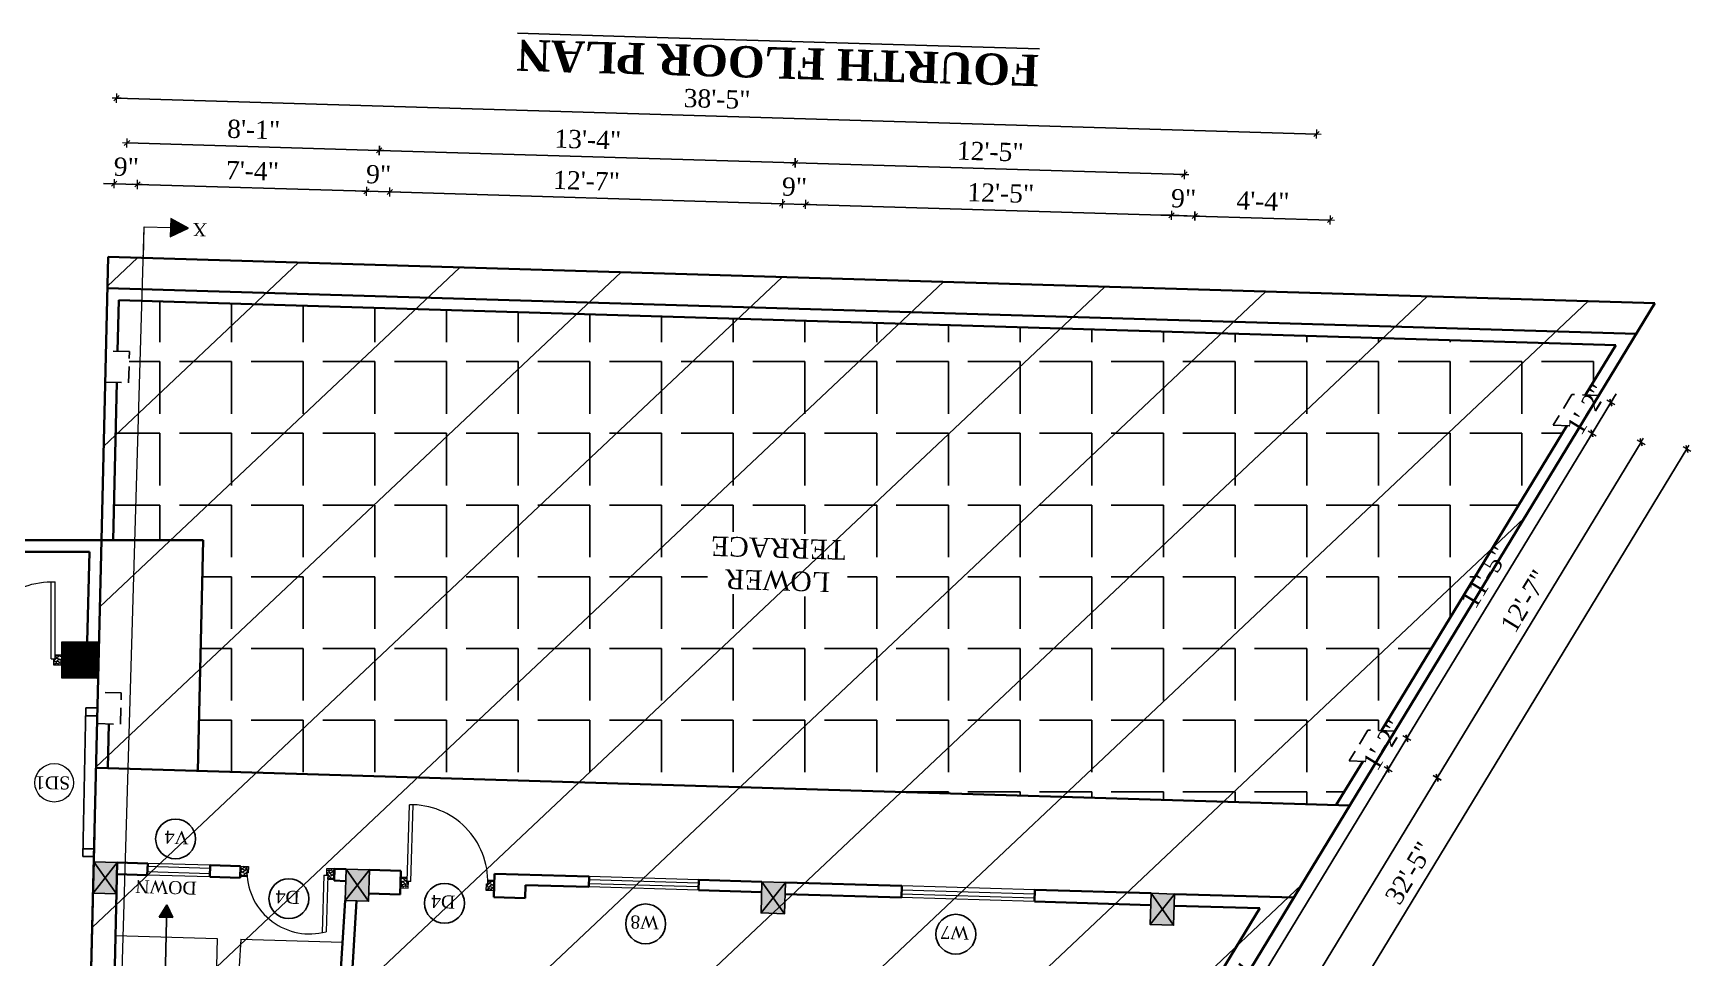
# Model space of a CAD drawing. Header units: inches. Extents: x 4069 to 291496, y -47643 to 12535.
# Drawn here: x 134144 to 134780, y -22434 to -22079 of the extents above; entities that cross this region are included whole.
import ezdxf

# ---------------------------------------------------------------- set-up
doc = ezdxf.new("R2010")
doc.units = ezdxf.units.IN
doc.header["$LTSCALE"] = 5
doc.header["$MEASUREMENT"] = 0
doc.linetypes.add('HIDDEN', pattern=[0.375, 0.25, -0.125])
for name, color, linetype, lineweight in [('A-WALL', 7, 'Continuous', 9), ('Dimension', 7, 'Continuous', 18), ('DOOR', 62, 'Continuous', 0), ('Dw', 2, 'Continuous', 18), ('tefriş', 30, 'Continuous', 9)]:
    doc.layers.add(name, color=color, linetype=linetype, lineweight=lineweight)
doc.layers.add('dim line', color=7, linetype='Continuous', lineweight=15, true_color=0xfab2b2)
doc.layers.add('TEXT', color=6, linetype='Continuous')
doc.layers.add('WALL', color=7, linetype='Continuous')
doc.styles.add('ordinary', font='times.ttf')
doc.dimstyles.new('Copy of 96', dxfattribs={"dimtxt": 7, "dimasz": 4, "dimexe": 0.5, "dimexo": 0.5, "dimgap": 3, "dimtad": 1, "dimdec": 1, "dimzin": 11, "dimdsep": 46, "dimlunit": 4, "dimtxsty": 'ordinary', "dimblk": 'OBLIQUE', "dimcen": 0.09, "dimse1": 1, "dimse2": 1, "dimclrt": 6, "dimazin": 0, "dimtfac": 1, "dimtdec": 1, "dimtix": 1, "dimtmove": 2, "dimatfit": 3, "dimldrblk": 'leader', "dimfxl": 0.5, "dimfxlon": 1, "dimtolj": 1, "dimtzin": 0, "dimarcsym": 0})

# ---------------------------------------------------------------- blocks, each defined once
blk = doc.blocks.new('C1a')
at = {"color": 1, "ltscale": 5}
for p, q in [((18657.75, 4625.76), (18648.75, 4625.76)), ((18648.75, 4625.76), (18648.82, 4613.76)), ((18657.82, 4613.76), (18657.75, 4625.76)), ((18648.82, 4613.76), (18657.82, 4613.76))]:
    blk.add_line(p, q, dxfattribs=at)
blk = doc.blocks.new('A$C27B36B59')
at = {"layer": 'DOOR'}
for p, q in [((0, 4), (0, 0)), ((2.5, 4), (0, 4)), ((0, 0), (3, 0)), ((2.5, 2.5), (2.5, 4)), ((3, 2.5), (2.5, 2.5)), ((3, 0), (3, 2.5))]:
    blk.add_line(p, q, dxfattribs=at)
for centre, radius, start, end in [((-1.4, -0.54), 4.75, 22.14107, 72.83803), ((1.34, 2.09), 1.64, 45.13802, 144.89476), ((2.21, 0.3), 2.49, 83.31492, 152.65798), ((0.13, 0.37), 2.05, 349.48753, 93.68048), ((1.96, -0.47), 2.01, 58.74475, 166.49498), ((-0.06, 0.32), 1.13, 343.54197, 86.94698), ((2.08, -0.4), 1.17, 38.28162, 160.15192)]:
    blk.add_arc(centre, radius, start, end, dxfattribs=at)
blk = doc.blocks.new('D2')
at = {"layer": 'DOOR'}
for p, q in [((74473.95, 24047.59), (74473.95, 24018.09)), ((74473.95, 24047.59), (74475.45, 24047.59)), ((74475.45, 24047.59), (74475.45, 24018.13))]:
    blk.add_line(p, q, dxfattribs=at)
blk.add_arc((74473.95, 24047.59), 29.5, 180, 272.9146, dxfattribs=at)
at = {"layer": 'DOOR', "xscale": -1, "rotation": 180}
blk.add_blockref('A$C27B36B59', (74441.95, 24050.09), dxfattribs=at)
at = {"layer": 'DOOR', "rotation": 180}
blk.add_blockref('A$C27B36B59', (74477.95, 24050.09), dxfattribs=at)
blk = doc.blocks.new('x-x')
at = {"ltscale": 5}
for points in [[(11364.03, -701.52), (11364.03, -694.51), (11357.15, -698.09)], [(11364.03, -1135.52), (11364.03, -1128.51), (11357.15, -1132.09)]]:
    blk.add_hatch(color=256, dxfattribs=at).paths.add_polyline_path(points)
for p, q in [((11364.03, -694.51), (11357.15, -698.09)), ((11357.15, -698.09), (11364.03, -701.52)), ((11364.03, -701.52), (11364.03, -694.51)), ((11374.13, -698.09), (11364.03, -698.09)), ((11374.13, -698.09), (11374.13, -1132.09)), ((11364.03, -1128.51), (11357.15, -1132.09)), ((11364.03, -1135.52), (11364.03, -1128.51)), ((11357.15, -1132.09), (11364.03, -1135.52)), ((11374.13, -1132.09), (11364.03, -1132.09))]:
    blk.add_line(p, q, dxfattribs=at)
at = {"layer": 'A-WALL', "color": 1, "ltscale": 5}
blk.add_line((11374.13, -1120.09), (11374.13, -1132.09), dxfattribs=at)
at = {"layer": 'TEXT', "style": 'ordinary'}
for p in [(11350.08, -700.97), (11350.08, -1134.1)]:
    blk.add_text('X', height=5, dxfattribs=at).set_placement(p)
blk = doc.blocks.new('oblique')
at = {"color": 0, "lineweight": -2}
blk.add_line((0.25, 0.25), (-0.25, -0.25), dxfattribs=at)
at = {"layer": 'dim line', "lineweight": 9}
for p, q in [((-0.4375, 0), (0.4375, 0)), ((0, 0.4375), (0, -0.4375))]:
    blk.add_line(p, q, dxfattribs=at)
blk = doc.blocks.new('*D3647')
at = {"layer": 'A-WALL', "color": 0, "lineweight": -2, "ltscale": 50, "transparency": 16777216}
blk.add_line((134180.46, -22121.56), (134277.25, -22124.45), dxfattribs=at)
at = {"layer": 'Defpoints', "color": 0, "ltscale": 50, "transparency": 16777216}
for p in [(134277.25, -22124.45), (134172.23, -22397.37), (134269.02, -22400.26)]:
    blk.add_point(p, dxfattribs=at)
at = {"layer": 'A-WALL', "color": 0, "lineweight": -2, "ltscale": 50, "transparency": 16777216, "xscale": 4, "yscale": 4, "zscale": 4}
for p, rotation in [((134180.46, -22121.56), 178.289985428504), ((134277.25, -22124.45), 358.289985428504)]:
    blk.add_blockref('oblique', p, dxfattribs=dict(at, rotation=rotation))
at = {"layer": 'A-WALL', "color": 6, "ltscale": 50, "transparency": 16777216, "insert": (134229.05, -22116.45), "char_height": 7, "attachment_point": 5, "rotation": 358.28999, "style": 'ordinary'}
blk.add_mtext('\\A1;8\'-1"', dxfattribs=at)
blk = doc.blocks.new('_OBLIQUE')
at = {"color": 0, "linetype": 'ByBlock'}
blk.add_line((-0.5, -0.5), (0.5, 0.5), dxfattribs=at)
blk = doc.blocks.new('leader')
at = {"layer": 'Dimension'}
for p, q in [((0, -4.33), (0, 4.33)), ((-4.42, 0), (4.42, 0))]:
    blk.add_line(p, q, dxfattribs=at)
blk = doc.blocks.new('*D3648')
at = {"layer": 'A-WALL', "color": 0, "lineweight": -2, "ltscale": 50, "transparency": 16777216}
blk.add_line((134277.25, -22124.45), (134436.79, -22129.22), dxfattribs=at)
at = {"layer": 'Defpoints', "color": 0, "ltscale": 50, "transparency": 16777216}
for p in [(134436.79, -22129.22), (134269.02, -22400.26), (134428.56, -22405.02)]:
    blk.add_point(p, dxfattribs=at)
at = {"layer": 'A-WALL', "color": 0, "lineweight": -2, "ltscale": 50, "transparency": 16777216, "xscale": 4, "yscale": 4, "zscale": 4}
for p, rotation in [((134277.25, -22124.45), 178.2899854285127), ((134436.79, -22129.22), 358.2899854285127)]:
    blk.add_blockref('oblique', p, dxfattribs=dict(at, rotation=rotation))
at = {"layer": 'A-WALL', "color": 6, "ltscale": 50, "transparency": 16777216, "insert": (134357.22, -22120.28), "char_height": 7, "attachment_point": 5, "rotation": 358.28999, "style": 'ordinary'}
blk.add_mtext('\\A1;13\'-4"', dxfattribs=at)
blk = doc.blocks.new('*D3649')
at = {"layer": 'A-WALL', "color": 0, "lineweight": -2, "ltscale": 50, "transparency": 16777216}
blk.add_line((134436.79, -22129.22), (134586.08, -22133.67), dxfattribs=at)
at = {"layer": 'Defpoints', "color": 0, "ltscale": 50, "transparency": 16777216}
for p in [(134586.08, -22133.67), (134428.56, -22405.02), (134577.84, -22409.48)]:
    blk.add_point(p, dxfattribs=at)
at = {"layer": 'A-WALL', "color": 0, "lineweight": -2, "ltscale": 50, "transparency": 16777216, "xscale": 4, "yscale": 4, "zscale": 4}
for p, rotation in [((134436.79, -22129.22), 178.2899854285127), ((134586.08, -22133.67), 358.2899854285127)]:
    blk.add_blockref('oblique', p, dxfattribs=dict(at, rotation=rotation))
at = {"layer": 'A-WALL', "color": 6, "ltscale": 50, "transparency": 16777216, "insert": (134511.63, -22124.89), "char_height": 7, "attachment_point": 5, "rotation": 358.28999, "style": 'ordinary'}
blk.add_mtext('\\A1;12\'-5"', dxfattribs=at)
blk = doc.blocks.new('*D3650')
at = {"layer": 'A-WALL', "color": 0, "lineweight": -2, "ltscale": 50, "transparency": 16777216}
blk.add_line((134176.47, -22104.41), (134636.77, -22118.15), dxfattribs=at)
at = {"layer": 'Defpoints', "color": 0, "ltscale": 50, "transparency": 16777216}
for p in [(134636.77, -22118.15), (134167.73, -22397.24), (134628.03, -22410.98)]:
    blk.add_point(p, dxfattribs=at)
at = {"layer": 'A-WALL', "color": 0, "lineweight": -2, "ltscale": 50, "transparency": 16777216, "xscale": 4, "yscale": 4, "zscale": 4}
for p, rotation in [((134176.47, -22104.41), 178.2899854285127), ((134636.77, -22118.15), 358.2899854285127)]:
    blk.add_blockref('oblique', p, dxfattribs=dict(at, rotation=rotation))
at = {"layer": 'A-WALL', "color": 6, "ltscale": 50, "transparency": 16777216, "insert": (134406.82, -22104.73), "char_height": 7, "attachment_point": 5, "rotation": 358.28999, "style": 'ordinary'}
blk.add_mtext('\\A1;38\'-5"', dxfattribs=at)
blk = doc.blocks.new('*D3651')
at = {"layer": 'A-WALL', "color": 0, "lineweight": -2, "ltscale": 50, "transparency": 16777216}
for p, q in [((134749.69, -22221.16), (134751.76, -22217.74)), ((134749.69, -22221.16), (134742.52, -22232.95)), ((134742.52, -22232.95), (134740.44, -22236.37))]:
    blk.add_line(p, q, dxfattribs=at)
at = {"layer": 'Defpoints', "color": 0, "ltscale": 50, "transparency": 16777216}
for p in [(134745.12, -22218.39), (134737.95, -22230.18), (134742.52, -22232.95)]:
    blk.add_point(p, dxfattribs=at)
at = {"layer": 'A-WALL', "color": 0, "lineweight": -2, "ltscale": 50, "transparency": 16777216, "xscale": 4, "yscale": 4, "zscale": 4}
for p, rotation in [((134749.69, -22221.16), 238.7014709228844), ((134742.52, -22232.95), 58.70147092288438)]:
    blk.add_blockref('oblique', p, dxfattribs=dict(at, rotation=rotation))
at = {"layer": 'A-WALL', "color": 6, "ltscale": 50, "transparency": 16777216, "insert": (134740.55, -22223.68), "char_height": 7, "attachment_point": 5, "rotation": 58.70147, "style": 'ordinary'}
blk.add_mtext('\\A1;1\'-2"', dxfattribs=at)
blk = doc.blocks.new('*D3652')
at = {"layer": 'A-WALL', "color": 0, "lineweight": -2, "ltscale": 50, "transparency": 16777216}
blk.add_line((134742.52, -22232.95), (134671.43, -22349.88), dxfattribs=at)
at = {"layer": 'Defpoints', "color": 0, "ltscale": 50, "transparency": 16777216}
for p in [(134737.95, -22230.18), (134666.86, -22347.11), (134671.43, -22349.88)]:
    blk.add_point(p, dxfattribs=at)
at = {"layer": 'A-WALL', "color": 0, "lineweight": -2, "ltscale": 50, "transparency": 16777216, "xscale": 4, "yscale": 4, "zscale": 4}
for p, rotation in [((134742.52, -22232.95), 58.70147092371825), ((134671.43, -22349.88), 238.7014709237183)]:
    blk.add_blockref('oblique', p, dxfattribs=dict(at, rotation=rotation))
at = {"layer": 'A-WALL', "color": 6, "ltscale": 50, "transparency": 16777216, "insert": (134701.37, -22288.01), "char_height": 7, "attachment_point": 5, "rotation": 58.70147, "style": 'ordinary'}
blk.add_mtext('\\A1;11\'-5"', dxfattribs=at)
blk = doc.blocks.new('*D3653')
at = {"layer": 'A-WALL', "color": 0, "lineweight": -2, "ltscale": 50, "transparency": 16777216}
for p, q in [((134671.43, -22349.88), (134673.5, -22346.46)), ((134671.43, -22349.88), (134664.26, -22361.67)), ((134664.26, -22361.67), (134662.18, -22365.09))]:
    blk.add_line(p, q, dxfattribs=at)
at = {"layer": 'Defpoints', "color": 0, "ltscale": 50, "transparency": 16777216}
for p in [(134666.86, -22347.11), (134659.69, -22358.9), (134664.26, -22361.67)]:
    blk.add_point(p, dxfattribs=at)
at = {"layer": 'A-WALL', "color": 0, "lineweight": -2, "ltscale": 50, "transparency": 16777216, "xscale": 4, "yscale": 4, "zscale": 4}
for p, rotation in [((134671.43, -22349.88), 238.7014709237183), ((134664.26, -22361.67), 58.70147092371821)]:
    blk.add_blockref('oblique', p, dxfattribs=dict(at, rotation=rotation))
at = {"layer": 'A-WALL', "color": 6, "ltscale": 50, "transparency": 16777216, "insert": (134662.29, -22352.4), "char_height": 7, "attachment_point": 5, "rotation": 58.70147, "style": 'ordinary'}
blk.add_mtext('\\A1;1\'-2"', dxfattribs=at)
blk = doc.blocks.new('*D3654')
at = {"layer": 'A-WALL', "color": 0, "lineweight": -2, "ltscale": 50, "transparency": 16777216}
blk.add_line((134664.26, -22361.67), (134554.93, -22541.49), dxfattribs=at)
at = {"layer": 'Defpoints', "color": 0, "ltscale": 50, "transparency": 16777216}
for p in [(134659.69, -22358.9), (134550.37, -22538.72), (134554.93, -22541.49)]:
    blk.add_point(p, dxfattribs=at)
at = {"layer": 'A-WALL', "color": 0, "lineweight": -2, "ltscale": 50, "transparency": 16777216, "xscale": 4, "yscale": 4, "zscale": 4}
for p, rotation in [((134664.26, -22361.67), 58.70147092371825), ((134554.93, -22541.49), 238.7014709237183)]:
    blk.add_blockref('oblique', p, dxfattribs=dict(at, rotation=rotation))
at = {"layer": 'A-WALL', "color": 6, "ltscale": 50, "transparency": 16777216, "insert": (134603.98, -22448.17), "char_height": 7, "attachment_point": 5, "rotation": 58.70147, "style": 'ordinary'}
blk.add_mtext('\\A1;17\'-6"', dxfattribs=at)
blk = doc.blocks.new('*D3656')
at = {"layer": 'A-WALL', "color": 0, "lineweight": -2, "ltscale": 50, "transparency": 16777216}
blk.add_line((134566.57, -22556.64), (134683.06, -22365.03), dxfattribs=at)
at = {"layer": 'Defpoints', "color": 0, "ltscale": 50, "transparency": 16777216}
for p in [(134663.28, -22353), (134683.06, -22365.03), (134546.78, -22544.61)]:
    blk.add_point(p, dxfattribs=at)
at = {"layer": 'A-WALL', "color": 0, "lineweight": -2, "ltscale": 50, "transparency": 16777216, "xscale": 4, "yscale": 4, "zscale": 4}
for p, rotation in [((134683.06, -22365.03), 58.701470922782), ((134566.57, -22556.64), 238.701470922782)]:
    blk.add_blockref('oblique', p, dxfattribs=dict(at, rotation=rotation))
at = {"layer": 'A-WALL', "color": 6, "ltscale": 50, "transparency": 16777216, "insert": (134619.21, -22457.43), "char_height": 7, "attachment_point": 5, "rotation": 58.70147, "style": 'ordinary'}
blk.add_mtext('\\A1;18\'-8"', dxfattribs=at)
blk = doc.blocks.new('*D3657')
at = {"layer": 'A-WALL', "color": 0, "lineweight": -2, "ltscale": 50, "transparency": 16777216}
blk.add_line((134683.06, -22365.03), (134761.32, -22236.31), dxfattribs=at)
at = {"layer": 'Defpoints', "color": 0, "ltscale": 50, "transparency": 16777216}
for p in [(134741.54, -22224.28), (134761.32, -22236.31), (134663.28, -22353)]:
    blk.add_point(p, dxfattribs=at)
at = {"layer": 'A-WALL', "color": 0, "lineweight": -2, "ltscale": 50, "transparency": 16777216, "xscale": 4, "yscale": 4, "zscale": 4}
for p, rotation in [((134761.32, -22236.31), 58.70147092371824), ((134683.06, -22365.03), 238.7014709237183)]:
    blk.add_blockref('oblique', p, dxfattribs=dict(at, rotation=rotation))
at = {"layer": 'A-WALL', "color": 6, "ltscale": 50, "transparency": 16777216, "insert": (134716.57, -22297.26), "char_height": 7, "attachment_point": 5, "rotation": 58.70147, "style": 'ordinary'}
blk.add_mtext('\\A1;12\'-7"', dxfattribs=at)
blk = doc.blocks.new('*D3658')
at = {"layer": 'A-WALL', "color": 0, "lineweight": -2, "ltscale": 50, "transparency": 16777216}
blk.add_line((134778.9, -22238.92), (134576.97, -22571.04), dxfattribs=at)
at = {"layer": 'Defpoints', "color": 0, "ltscale": 50, "transparency": 16777216}
for p in [(134745.12, -22218.39), (134543.2, -22550.51), (134576.97, -22571.04)]:
    blk.add_point(p, dxfattribs=at)
at = {"layer": 'A-WALL', "color": 0, "lineweight": -2, "ltscale": 50, "transparency": 16777216, "xscale": 4, "yscale": 4, "zscale": 4}
for p, rotation in [((134778.9, -22238.92), 58.70147092277318), ((134576.97, -22571.04), 238.7014709227732)]:
    blk.add_blockref('oblique', p, dxfattribs=dict(at, rotation=rotation))
at = {"layer": 'A-WALL', "color": 6, "ltscale": 50, "transparency": 16777216, "insert": (134672.33, -22401.57), "char_height": 7, "attachment_point": 5, "rotation": 58.70147, "style": 'ordinary'}
blk.add_mtext('\\A1;32\'-5"', dxfattribs=at)
blk = doc.blocks.new('*D3670')
at = {"layer": 'A-WALL', "color": 0, "lineweight": -2, "ltscale": 50, "transparency": 16777216}
for p, q in [((134581.11, -22149.33), (134577.11, -22149.21)), ((134590.1, -22149.6), (134581.11, -22149.33)), ((134590.1, -22149.6), (134594.1, -22149.72))]:
    blk.add_line(p, q, dxfattribs=at)
at = {"layer": 'Defpoints', "color": 0, "ltscale": 50, "transparency": 16777216}
for p in [(134581.11, -22149.33), (134573.35, -22409.34), (134582.34, -22409.61)]:
    blk.add_point(p, dxfattribs=at)
at = {"layer": 'A-WALL', "color": 0, "lineweight": -2, "ltscale": 50, "transparency": 16777216, "xscale": 4, "yscale": 4, "zscale": 4}
for p, rotation in [((134581.11, -22149.33), 358.2899854285127), ((134590.1, -22149.6), 178.2899854285127)]:
    blk.add_blockref('oblique', p, dxfattribs=dict(at, rotation=rotation))
at = {"layer": 'A-WALL', "color": 6, "ltscale": 50, "transparency": 16777216, "insert": (134585.8, -22142.9), "char_height": 7, "attachment_point": 5, "rotation": 358.28999, "style": 'ordinary'}
blk.add_mtext('\\A1;9"', dxfattribs=at)
blk = doc.blocks.new('*D3694')
at = {"layer": 'A-WALL', "color": 0, "lineweight": -2, "ltscale": 50, "transparency": 16777216}
blk.add_line((134590.1, -22149.6), (134440.82, -22145.15), dxfattribs=at)
at = {"layer": 'Defpoints', "color": 0, "ltscale": 50, "transparency": 16777216}
for p in [(134440.82, -22145.15), (134433.06, -22405.16), (134582.34, -22409.61)]:
    blk.add_point(p, dxfattribs=at)
at = {"layer": 'A-WALL', "color": 0, "lineweight": -2, "ltscale": 50, "transparency": 16777216, "xscale": 4, "yscale": 4, "zscale": 4}
for p, rotation in [((134440.82, -22145.15), 178.2899854285127), ((134590.1, -22149.6), 358.2899854285127)]:
    blk.add_blockref('oblique', p, dxfattribs=dict(at, rotation=rotation))
at = {"layer": 'A-WALL', "color": 6, "ltscale": 50, "transparency": 16777216, "insert": (134515.66, -22140.82), "char_height": 7, "attachment_point": 5, "rotation": 358.28999, "style": 'ordinary'}
blk.add_mtext('\\A1;12\'-5"', dxfattribs=at)
blk = doc.blocks.new('*D3695')
at = {"layer": 'A-WALL', "color": 0, "lineweight": -2, "ltscale": 50, "transparency": 16777216}
for p, q in [((134431.82, -22144.88), (134427.83, -22144.76)), ((134440.82, -22145.15), (134431.82, -22144.88)), ((134440.82, -22145.15), (134444.82, -22145.26))]:
    blk.add_line(p, q, dxfattribs=at)
at = {"layer": 'Defpoints', "color": 0, "ltscale": 50, "transparency": 16777216}
for p in [(134431.82, -22144.88), (134424.06, -22404.89), (134433.06, -22405.16)]:
    blk.add_point(p, dxfattribs=at)
at = {"layer": 'A-WALL', "color": 0, "lineweight": -2, "ltscale": 50, "transparency": 16777216, "xscale": 4, "yscale": 4, "zscale": 4}
for p, rotation in [((134431.82, -22144.88), 358.2899854285127), ((134440.82, -22145.15), 178.2899854285127)]:
    blk.add_blockref('oblique', p, dxfattribs=dict(at, rotation=rotation))
at = {"layer": 'A-WALL', "color": 6, "ltscale": 50, "transparency": 16777216, "insert": (134436.52, -22138.44), "char_height": 7, "attachment_point": 5, "rotation": 358.28999, "style": 'ordinary'}
blk.add_mtext('\\A1;9"', dxfattribs=at)
blk = doc.blocks.new('*D3696')
at = {"layer": 'A-WALL', "color": 0, "lineweight": -2, "ltscale": 50, "transparency": 16777216}
blk.add_line((134431.82, -22144.88), (134281.28, -22140.38), dxfattribs=at)
at = {"layer": 'Defpoints', "color": 0, "ltscale": 50, "transparency": 16777216}
for p in [(134281.28, -22140.38), (134273.51, -22400.39), (134424.06, -22404.89)]:
    blk.add_point(p, dxfattribs=at)
at = {"layer": 'A-WALL', "color": 0, "lineweight": -2, "ltscale": 50, "transparency": 16777216, "xscale": 4, "yscale": 4, "zscale": 4}
for p, rotation in [((134281.28, -22140.38), 178.2899854285127), ((134431.82, -22144.88), 358.2899854285127)]:
    blk.add_blockref('oblique', p, dxfattribs=dict(at, rotation=rotation))
at = {"layer": 'A-WALL', "color": 6, "ltscale": 50, "transparency": 16777216, "insert": (134356.75, -22136.06), "char_height": 7, "attachment_point": 5, "rotation": 358.28999, "style": 'ordinary'}
blk.add_mtext('\\A1;12\'-7"', dxfattribs=at)
blk = doc.blocks.new('*D3697')
at = {"layer": 'A-WALL', "color": 0, "lineweight": -2, "ltscale": 50, "transparency": 16777216}
for p, q in [((134272.28, -22140.11), (134268.28, -22139.99)), ((134281.28, -22140.38), (134272.28, -22140.11)), ((134281.28, -22140.38), (134285.28, -22140.5))]:
    blk.add_line(p, q, dxfattribs=at)
at = {"layer": 'Defpoints', "color": 0, "ltscale": 50, "transparency": 16777216}
for p in [(134272.28, -22140.11), (134264.52, -22400.12), (134273.51, -22400.39)]:
    blk.add_point(p, dxfattribs=at)
at = {"layer": 'A-WALL', "color": 0, "lineweight": -2, "ltscale": 50, "transparency": 16777216, "xscale": 4, "yscale": 4, "zscale": 4}
for p, rotation in [((134272.28, -22140.11), 358.2899854285127), ((134281.28, -22140.38), 178.2899854285127)]:
    blk.add_blockref('oblique', p, dxfattribs=dict(at, rotation=rotation))
at = {"layer": 'A-WALL', "color": 6, "ltscale": 50, "transparency": 16777216, "insert": (134276.98, -22133.68), "char_height": 7, "attachment_point": 5, "rotation": 358.28999, "style": 'ordinary'}
blk.add_mtext('\\A1;9"', dxfattribs=at)
blk = doc.blocks.new('*D3698')
at = {"layer": 'A-WALL', "color": 0, "lineweight": -2, "ltscale": 50, "transparency": 16777216}
blk.add_line((134272.28, -22140.11), (134184.49, -22137.49), dxfattribs=at)
at = {"layer": 'Defpoints', "color": 0, "ltscale": 50, "transparency": 16777216}
for p in [(134184.49, -22137.49), (134176.73, -22397.5), (134264.52, -22400.12)]:
    blk.add_point(p, dxfattribs=at)
at = {"layer": 'A-WALL', "color": 0, "lineweight": -2, "ltscale": 50, "transparency": 16777216, "xscale": 4, "yscale": 4, "zscale": 4}
for p, rotation in [((134184.49, -22137.49), 178.2899854285127), ((134272.28, -22140.11), 358.2899854285127)]:
    blk.add_blockref('oblique', p, dxfattribs=dict(at, rotation=rotation))
at = {"layer": 'A-WALL', "color": 6, "ltscale": 50, "transparency": 16777216, "insert": (134228.58, -22132.24), "char_height": 7, "attachment_point": 5, "rotation": 358.28999, "style": 'ordinary'}
blk.add_mtext('\\A1;7\'-4"', dxfattribs=at)
blk = doc.blocks.new('*D3699')
at = {"layer": 'A-WALL', "color": 0, "lineweight": -2, "ltscale": 50, "transparency": 16777216}
for p, q in [((134175.49, -22137.22), (134171.5, -22137.1)), ((134184.49, -22137.49), (134175.49, -22137.22)), ((134184.49, -22137.49), (134188.49, -22137.61))]:
    blk.add_line(p, q, dxfattribs=at)
at = {"layer": 'Defpoints', "color": 0, "ltscale": 50, "transparency": 16777216}
for p in [(134175.49, -22137.22), (134167.73, -22397.24), (134176.73, -22397.5)]:
    blk.add_point(p, dxfattribs=at)
at = {"layer": 'A-WALL', "color": 0, "lineweight": -2, "ltscale": 50, "transparency": 16777216, "xscale": 4, "yscale": 4, "zscale": 4}
for p, rotation in [((134175.49, -22137.22), 358.2899854285127), ((134184.49, -22137.49), 178.2899854285127)]:
    blk.add_blockref('oblique', p, dxfattribs=dict(at, rotation=rotation))
at = {"layer": 'A-WALL', "color": 6, "ltscale": 50, "transparency": 16777216, "insert": (134180.19, -22130.79), "char_height": 7, "attachment_point": 5, "rotation": 358.28999, "style": 'ordinary'}
blk.add_mtext('\\A1;9"', dxfattribs=at)
blk = doc.blocks.new('*D3671')
at = {"layer": 'A-WALL', "color": 0, "lineweight": -2, "ltscale": 50, "transparency": 16777216}
blk.add_line((134590.1, -22149.6), (134641.97, -22151.15), dxfattribs=at)
at = {"layer": 'Defpoints', "color": 0, "ltscale": 50, "transparency": 16777216}
for p in [(134641.97, -22151.15), (134582.34, -22409.61), (134634.21, -22411.1)]:
    blk.add_point(p, dxfattribs=at)
at = {"layer": 'A-WALL', "color": 0, "lineweight": -2, "ltscale": 50, "transparency": 16777216, "xscale": 4, "yscale": 4, "zscale": 4}
for p, rotation in [((134590.1, -22149.6), 178.2899854285127), ((134641.97, -22151.15), 358.2899854285127)]:
    blk.add_blockref('oblique', p, dxfattribs=dict(at, rotation=rotation))
at = {"layer": 'A-WALL', "color": 6, "ltscale": 50, "transparency": 16777216, "insert": (134616.23, -22143.88), "char_height": 7, "attachment_point": 5, "rotation": 358.28999, "style": 'ordinary'}
blk.add_mtext('\\A1;4\'-4"', dxfattribs=at)

msp = doc.modelspace()

# ---------------------------------------------------------------- hatches: boundary and pattern name
at = {"layer": 'A-WALL', "ltscale": 5}
h = msp.add_hatch(dxfattribs=at)
h.set_pattern_fill('ANSI31', color=256, angle=180)
h.set_pattern_definition([(225, (158701.09888, -20823.15717), (0.08838834765, -0.08838834765), [])])
h.paths.add_polyline_path([(134169.39975, -22326.87831), (134169.39975, -22312.87831), (134155.39975, -22312.87831), (134155.39975, -22326.87831)])
at = {"layer": 'WALL', "linetype": 'ByBlock', "ltscale": 5, "true_color": 0xf8991e}
h = msp.add_hatch(dxfattribs=at)
h.set_pattern_fill('ANSI31', color=30, scale=350, angle=178.28998543)
h.set_pattern_definition([(223.29, (142029.212, -25714.81), (29.99899, -31.8453), [])])
h.paths.add_polyline_path([(134766.62748, -22183.0114), (134521.69265, -22585.88173), (134163.4043, -22575.1853), (134173.22914, -22165.29594)])
h = msp.add_hatch(dxfattribs=at)
h.set_pattern_fill('ANGLE', color=30, scale=100, angle=180)
h.set_pattern_definition([(180, (258988.035, -45497.944), (-3e-15, -27.5), [20, -7.5]), (270, (258988.035, -45497.944), (27.5, -5e-15), [20, -7.5])])
h.paths.add_polyline_path([(134177.33629, -22181.92591), (134176.87427, -22201.4208), (134181.37235, -22201.55509), (134181.08803, -22213.55195), (134176.58995, -22213.41766), (134175.15708, -22273.87831), (134209.66676, -22273.87831), (134207.56866, -22362.40844), (134644.36416, -22375.44865), (134654.52, -22358.74427), (134649.34747, -22358.58984), (134656.5163, -22346.79852), (134661.68882, -22346.95294), (134732.77966, -22230.02228), (134727.60714, -22229.86786), (134734.77596, -22218.07654), (134739.94849, -22218.23096), (134751.59783, -22199.07005)])
h.paths.add_polyline_path([(134456.60326, -22295.92891), (134403.01594, -22294.32874), (134403.72983, -22270.42177), (134457.31715, -22272.02194)], flags=16)
h = msp.add_hatch(color=30, dxfattribs=at)
h.dxf.hatch_style = 1
h.paths.add_polyline_path([(134167.73233, -22397.2352), (134172.08826, -22403.36792), (134176.7285, -22397.50377)])
h.paths.add_polyline_path([(134167.73233, -22397.2352), (134167.44802, -22409.23206), (134172.08826, -22403.36792)])
h.paths.add_polyline_path([(134167.44802, -22409.23206), (134176.44418, -22409.50063), (134172.08826, -22403.36792)])
h.paths.add_polyline_path([(134172.08826, -22403.36792), (134176.44418, -22409.50063), (134176.7285, -22397.50377)])
h = msp.add_hatch(color=30, dxfattribs=at)
h.dxf.hatch_style = 1
h.paths.add_polyline_path([(134167.73233, -22397.2352), (134172.08826, -22403.36792), (134176.7285, -22397.50377)])
h.paths.add_polyline_path([(134167.73233, -22397.2352), (134167.44802, -22409.23206), (134172.08826, -22403.36792)])
h.paths.add_polyline_path([(134167.44802, -22409.23206), (134176.44418, -22409.50063), (134172.08826, -22403.36792)])
h.paths.add_polyline_path([(134172.08826, -22403.36792), (134176.44418, -22409.50063), (134176.7285, -22397.50377)])
h = msp.add_hatch(color=30, dxfattribs=at)
h.dxf.hatch_style = 1
h.paths.add_polyline_path([(134268.8379, -22406.2563), (134273.51494, -22400.39326), (134264.51895, -22400.12469)])
h.paths.add_polyline_path([(134264.51895, -22400.12469), (134264.16086, -22412.11935), (134268.8379, -22406.2563)])
h.paths.add_polyline_path([(134268.8379, -22406.2563), (134264.16086, -22412.11935), (134273.15685, -22412.38792)])
h.paths.add_polyline_path([(134273.15685, -22412.38792), (134273.51494, -22400.39326), (134268.8379, -22406.2563)])
h = msp.add_hatch(color=30, dxfattribs=at)
h.dxf.hatch_style = 1
h.paths.add_polyline_path([(134428.38031, -22411.01932), (134433.05735, -22405.15628), (134424.06136, -22404.88771)])
h.paths.add_polyline_path([(134424.06136, -22404.88771), (134423.70327, -22416.88237), (134428.38031, -22411.01932)])
h.paths.add_polyline_path([(134428.38031, -22411.01932), (134423.70327, -22416.88237), (134432.69926, -22417.15094)])
h.paths.add_polyline_path([(134432.69926, -22417.15094), (134433.05735, -22405.15628), (134428.38031, -22411.01932)])
h = msp.add_hatch(color=30, dxfattribs=at)
h.dxf.hatch_style = 1
h.paths.add_polyline_path([(134577.66515, -22415.47611), (134582.34219, -22409.61307), (134573.34619, -22409.3445)])
h.paths.add_polyline_path([(134573.34619, -22409.3445), (134572.9881, -22421.33915), (134577.66515, -22415.47611)])
h.paths.add_polyline_path([(134577.66515, -22415.47611), (134572.9881, -22421.33915), (134581.9841, -22421.60772)])
h.paths.add_polyline_path([(134581.9841, -22421.60772), (134582.34219, -22409.61307), (134577.66515, -22415.47611)])
at = {"layer": 'WALL', "linetype": 'ByBlock', "ltscale": 5}
msp.add_hatch(color=2, dxfattribs=at).paths.add_polyline_path([(134195.72967, -22413.73031), (134197.98613, -22418.66098), (134192.74022, -22418.50437)])

# ---------------------------------------------------------------- linework, layer by layer
at = {"color": 1, "ltscale": 5}
for p, q in [((134176.7285, -22397.50377), (134167.44802, -22409.23206)), ((134176.7285, -22397.50377), (134167.44802, -22409.23206)), ((134167.73233, -22397.2352), (134176.44418, -22409.50063)), ((134167.73233, -22397.2352), (134176.44418, -22409.50063)), ((134273.51494, -22400.39326), (134264.16086, -22412.11935)), ((134264.51895, -22400.12469), (134273.15685, -22412.38792)), ((134433.05735, -22405.15628), (134423.70327, -22416.88237)), ((134424.06136, -22404.88771), (134432.69926, -22417.15094)), ((134582.34219, -22409.61307), (134572.9881, -22421.33915)), ((134573.34619, -22409.3445), (134581.9841, -22421.60772))]:
    msp.add_line(p, q, dxfattribs=at)
at = {"layer": 'A-WALL', "lineweight": 30}
for p, q in [((134173.22914, -22165.29594), (134170.65581, -22273.87831)), ((134766.62748, -22183.0114), (134173.22914, -22165.29594)), ((134759.45866, -22194.80273), (134172.94483, -22177.2928)), ((134177.33629, -22181.92591), (134176.87427, -22201.4208)), ((134751.59783, -22199.07005), (134177.33629, -22181.92591)), ((134766.62748, -22183.0114), (134521.69265, -22585.88173)), ((134751.59783, -22199.07005), (134739.94849, -22218.23096)), ((134176.58995, -22213.41766), (134175.15708, -22273.87831)), ((134732.77966, -22230.02228), (134661.68882, -22346.95294)), ((133827.81388, -22273.87831), (134209.66676, -22273.87831)), ((134170.65581, -22273.87831), (134165.22086, -22503.20745)), ((134209.66676, -22273.87831), (134207.56866, -22362.40844)), ((133830.26381, -22278.37831), (134166.0479, -22278.37831)), ((134166.0479, -22278.37831), (134165.23027, -22312.87831)), ((134173.48615, -22344.38336), (134173.08337, -22361.37891)), ((134654.52, -22358.74427), (134644.36416, -22375.44865)), ((134168.58529, -22361.24462), (134173.08337, -22361.37891)), ((134173.08337, -22361.37891), (134649.53669, -22375.60307)), ((134166.07515, -22467.16064), (134167.9927, -22386.24908)), ((134176.7285, -22397.50377), (134174.21702, -22503.47602)), ((134176.7285, -22397.50377), (134188.38808, -22397.85186)), ((134176.59421, -22402.00177), (134188.2538, -22402.34986)), ((134188.2538, -22402.34986), (134188.38808, -22397.85186)), ((134212.24311, -22403.06604), (134212.3774, -22398.56804)), ((134212.24311, -22403.06604), (134223.9027, -22403.41413)), ((134212.3774, -22398.56804), (134224.03698, -22398.91613)), ((134224.03698, -22398.91613), (134223.9027, -22403.41413)), ((134260.02095, -22399.99041), (134259.88667, -22404.4884)), ((134260.02095, -22399.99041), (134264.51895, -22400.12469)), ((134285.5096, -22400.75135), (134273.51494, -22400.39326)), ((134285.24103, -22409.74734), (134285.5096, -22400.75135)), ((134321.225, -22410.82162), (134321.49356, -22401.82563)), ((134357.78414, -22402.90905), (134321.49356, -22401.82563)), ((134357.66478, -22406.90727), (134357.78414, -22402.90905)), ((134259.88667, -22404.4884), (134264.38466, -22404.62269)), ((134285.24103, -22409.74734), (134273.24637, -22409.38925)), ((134333.21965, -22411.17971), (134333.36886, -22406.18194)), ((134357.66478, -22406.90727), (134333.36886, -22406.18194)), ((134399.64608, -22408.16059), (134399.76544, -22404.16237)), ((134423.942, -22408.88593), (134399.64608, -22408.16059)), ((134424.06136, -22404.88771), (134399.76544, -22404.16237)), ((134477.57885, -22410.98744), (134432.92307, -22409.65428)), ((134477.71313, -22406.48944), (134433.05735, -22405.15628)), ((134477.71313, -22406.48944), (134477.57885, -22410.98744)), ((134528.69042, -22408.01133), (134528.55613, -22412.50933)), ((134573.34619, -22409.3445), (134528.69042, -22408.01133)), ((134582.34219, -22409.61307), (134628.03021, -22410.97705)), ((134256.68511, -22529.94874), (134264.16086, -22412.11935)), ((134261.36563, -22530.08847), (134268.47634, -22412.24818)), ((134333.21965, -22411.17971), (134321.225, -22410.82162)), ((134573.21191, -22413.84249), (134528.55613, -22412.50933)), ((134614.99685, -22415.08995), (134532.85408, -22550.1989)), ((134582.2079, -22414.11106), (134614.99685, -22415.08995))]:
    msp.add_line(p, q, dxfattribs=at)
at = {"layer": 'A-WALL', "ltscale": 5}
msp.add_line((134169.39975, -22312.87831), (134169.73154, -22312.87831), dxfattribs=at)
msp.add_lwpolyline([(134169.39975, -22326.87831), (134155.39975, -22326.87831), (134155.39975, -22312.87831), (134169.39975, -22312.87831)], close=True, dxfattribs=at)
msp.add_circle((134152.52105, -22366.95776), 7.38406, dxfattribs=at)
at = {"layer": 'DOOR'}
for p, q in [((134255.94813, -22402.36993), (134255.2897, -22424.42481)), ((134255.94813, -22402.36993), (134257.44746, -22402.41469)), ((134257.44746, -22402.41469), (134256.80101, -22424.06829))]:
    msp.add_line(p, q, dxfattribs=at)
msp.add_arc((134250.52189, -22400.83214), 24.06961, 181.56527651, 285.12188595, dxfattribs=at)
at = {"layer": 'Dw', "color": 3}
for p, q in [((134212.24311, -22403.06604), (134188.2538, -22402.34986)), ((134212.28041, -22401.8166), (134188.2911, -22401.10041)), ((134212.3401, -22399.81749), (134188.35078, -22399.10131)), ((134212.3774, -22398.56804), (134188.38808, -22397.85186)), ((134399.76544, -22404.16237), (134357.78414, -22402.90905)), ((134399.64608, -22408.16059), (134357.66478, -22406.90727)), ((134399.68385, -22406.89524), (134357.70256, -22405.64192)), ((134399.72861, -22405.39591), (134357.74732, -22404.14259)), ((134528.59641, -22411.16014), (134477.61913, -22409.63825)), ((134528.64117, -22409.66081), (134477.66389, -22408.13892)), ((134528.69042, -22408.01133), (134477.71313, -22406.48944)), ((134528.55613, -22412.50933), (134477.57885, -22410.98744))]:
    msp.add_line(p, q, dxfattribs=at)
at = {"layer": 'tefriş', "ltscale": 5}
for p, q in [((134176.06511, -22425.49576), (134215.04774, -22426.65956)), ((134215.04774, -22426.65956), (134213.62613, -22486.64461)), ((134224.16456, -22426.93249), (134220.36334, -22486.84574)), ((134224.16456, -22426.93249), (134263.14719, -22428.09629))]:
    msp.add_line(p, q, dxfattribs=at)
at = {"layer": 'TEXT'}
for centre in [(134199.08163, -22388.48743), (134242.55742, -22411.39397), (134302.26174, -22413.1764), (134379.42747, -22421.06348), (134498.41835, -22425.03786)]:
    msp.add_circle(centre, 7.64038, dxfattribs=at)
at = {"layer": 'WALL', "color": 2, "linetype": 'ByBlock'}
for p, q in [((134164.48681, -22344.24908), (134164.629, -22338.24908)), ((134169.13027, -22338.24908), (134164.61601, -22338.24908)), ((134164.48933, -22344.14246), (134163.49188, -22395.24908)), ((134169.05917, -22341.24908), (134164.55791, -22341.24908)), ((134168.98807, -22344.24908), (134167.9927, -22386.24908)), ((134167.7794, -22395.24908), (134163.49188, -22395.24908)), ((134167.8505, -22392.24908), (134163.55043, -22392.24908))]:
    msp.add_line(p, q, dxfattribs=at)
at = {"layer": 'WALL', "color": 2, "linetype": 'ByBlock', "ltscale": 5}
for p, q in [((134192.74022, -22418.50437), (134195.72967, -22413.73031)), ((134195.72967, -22413.73031), (134193.64117, -22506.89215)), ((134195.72967, -22413.73031), (134197.98613, -22418.66098)), ((134197.98613, -22418.66098), (134192.74022, -22418.50437))]:
    msp.add_line(p, q, dxfattribs=at)
at = {"layer": 'WALL', "color": 2, "linetype": 'HIDDEN', "ltscale": 5}
for points in [[(134181.08803, -22213.55195), (134181.37235, -22201.55509), (134172.37619, -22201.28651), (134172.09187, -22213.28337)], [(134745.12101, -22218.38538), (134734.77596, -22218.07654), (134727.60714, -22229.86786), (134737.95219, -22230.17671)], [(134177.98423, -22344.51765), (134178.26855, -22332.52079), (134169.27239, -22332.25222), (134168.98807, -22344.24908)], [(134666.86134, -22347.10736), (134656.5163, -22346.79852), (134649.34747, -22358.58984), (134659.69252, -22358.89869)]]:
    msp.add_lwpolyline(points, close=True, dxfattribs=at)
at = {"layer": 'WALL', "color": 2, "linetype": 'ByBlock', "ltscale": 5}
for points in [[(134176.44418, -22409.50063), (134176.7285, -22397.50377), (134167.73233, -22397.2352), (134167.44802, -22409.23206)], [(134176.44418, -22409.50063), (134176.7285, -22397.50377), (134167.73233, -22397.2352), (134167.44802, -22409.23206)], [(134273.51494, -22400.39326), (134264.51895, -22400.12469), (134264.16086, -22412.11935), (134273.15685, -22412.38792)], [(134433.05735, -22405.15628), (134424.06136, -22404.88771), (134423.70327, -22416.88237), (134432.69926, -22417.15094)], [(134582.34219, -22409.61307), (134573.34619, -22409.3445), (134572.9881, -22421.33915), (134581.9841, -22421.60772)]]:
    msp.add_lwpolyline(points, close=True, dxfattribs=at)

# ---------------------------------------------------------------- block references
at = {"layer": 'A-WALL', "color": 1, "rotation": 178.2899854285037}
msp.add_blockref('x-x', (145522.37123, -23624.70606), dxfattribs=at)
at = {"layer": 'DOOR', "xscale": -1, "rotation": 178.2899854285038}
msp.add_blockref('A$C27B36B59', (134224.03698, -22398.91613), dxfattribs=at)
at = {"layer": 'DOOR', "rotation": 178.2899854285037}
msp.add_blockref('A$C27B36B59', (134260.02095, -22399.99041), dxfattribs=at)
at = {"layer": 'WALL', "color": 2, "linetype": 'ByBlock', "xscale": -1, "rotation": 179.9999999998168}
msp.add_blockref('D2', (59677.44852, 1728.2096), dxfattribs=at)
at = {"layer": 'WALL', "color": 2, "linetype": 'ByBlock', "rotation": 178.2899854285037}
msp.add_blockref('D2', (209447.77638, -590.36413), dxfattribs=at)
at = {"layer": 'WALL', "color": 2, "linetype": 'ByBlock', "ltscale": 5}
for rotation in [178.2899854285037, 178.2899854281578]:
    msp.add_blockref('C1a', (152954.92145, -18342.29784), dxfattribs=dict(at, rotation=rotation))

# ---------------------------------------------------------------- texts
at = {"layer": 'TEXT', "style": 'ordinary'}
for s, rotation, p in [('SD1', 180, (134158.63857, -22364.51363)), ('V4', 178.29037351, (134204.20382, -22385.57486)), ('DOWN', 178.28959735, (134207.25249, -22404.91534)), ('D4', 178.29037351, (134246.79703, -22408.45506)), ('D4', 178.28959735, (134306.44935, -22410.23599)), ('W8', 178.29037351, (134384.54966, -22418.15092)), ('W7', 178.29037351, (134503.54054, -22422.12529))]:
    msp.add_text(s, height=5, rotation=rotation, dxfattribs=at).set_placement(p)
at = {"layer": 'TEXT', "insert": (134430.30131, -22084.68385), "char_height": 12, "width": 219.8150831, "attachment_point": 8, "rotation": 178.28959735, "style": 'ordinary'}
msp.add_mtext('{\\fTimes New Roman|b1|i0|c0|p18;\\LFOURTH FLOOR PLAN}', dxfattribs=at)
at = {"layer": 'TEXT', "insert": (134430.42721, -22273.09499), "char_height": 7.5, "attachment_point": 8, "rotation": 178.28959735, "style": 'ordinary'}
msp.add_mtext_dynamic_manual_height_columns('LOWER\\PTERRACE', width=101.5687276, gutter_width=1720.71691, heights=[0], dxfattribs=at)

# ---------------------------------------------------------------- dimensions: what is measured, and where the dimension line sits
at = {"layer": 'A-WALL', "ltscale": 50}
for base, p1, p2, angle, picture, middle in [((134636.7722, -22118.15479), (134167.73233, -22397.2352), (134628.03021, -22410.97705), 178.28998543, '*D3650', (134406.81904, -22104.72623)), ((134436.7933, -22129.21736), (134269.01694, -22400.25898), (134428.55936, -22405.02199), 178.28998543, '*D3648', (134357.21787, -22120.27821)), ((134586.07813, -22133.67415), (134428.55936, -22405.02199), (134577.84419, -22409.47878), 178.28998543, '*D3649', (134511.63149, -22124.88812)), ((134175.49477, -22137.2242), (134176.7285, -22397.50377), (134167.73233, -22397.2352), 178.28998543, '*D3699', (134180.18892, -22130.79075)), ((134184.49093, -22137.49277), (134264.51895, -22400.12469), (134176.7285, -22397.50377), 178.28998543, '*D3698', (134228.58223, -22132.2355)), ((134272.28138, -22140.11369), (134273.51494, -22400.39326), (134264.51895, -22400.12469), 178.28998543, '*D3697', (134276.97545, -22133.68024)), ((134281.27737, -22140.38226), (134424.06136, -22404.88771), (134273.51494, -22400.39326), 178.28998543, '*D3696', (134356.74666, -22136.06175)), ((134431.8238, -22144.87671), (134433.05735, -22405.15628), (134424.06136, -22404.88771), 178.28998543, '*D3695', (134436.51787, -22138.44326)), ((134440.81979, -22145.14528), (134582.34219, -22409.61307), (134433.05735, -22405.15628), 178.28998543, '*D3694', (134515.65798, -22140.81603)), ((134581.10863, -22149.33349), (134582.34219, -22409.61307), (134573.34619, -22409.3445), 178.28998543, '*D3670', (134585.8027, -22142.90005)), ((134641.96795, -22151.1504), (134582.34219, -22409.61307), (134634.20736, -22411.0997), 178.28998543, '*D3671', (134616.23025, -22143.87913)), ((134761.31838, -22236.30786), (134663.27693, -22353.00302), (134741.5366, -22224.28104), 238.70147092, '*D3657', (134716.5741, -22297.25541)), ((134671.42587, -22349.88247), (134737.95219, -22230.17671), (134666.86134, -22347.10736), 58.70147092, '*D3652', (134701.36547, -22288.00895)), ((134664.25704, -22361.6738), (134666.86134, -22347.10736), (134659.69252, -22358.89869), 58.70147092, '*D3653', (134662.28739, -22352.40141)), ((134554.93247, -22541.49153), (134659.69252, -22358.89869), (134550.36795, -22538.71642), 58.70147092, '*D3654', (134603.98032, -22448.16923))]:
    dim = msp.add_linear_dim(base=base, p1=p1, p2=p2, angle=angle, dimstyle='Copy of 96', override={"dimdec": 0, "dimblk": 'oblique', "dimtdec": 0, "dimarcsym": 1}, dxfattribs=at)
    dim.commit()
    dim.dimension.update_dxf_attribs({"geometry": picture, "text_midpoint": middle})
for p1, p2, distance, picture, middle in [((134172.23042, -22397.36949), (134269.01694, -22400.25898), 275.92751, '*D3647', (134229.05339, -22116.45196)), ((134745.12101, -22218.38538), (134737.95219, -22230.17671), 5.34192, '*D3651', (134740.54705, -22223.67942)), ((134745.12101, -22218.38538), (134543.19912, -22550.50775), 39.52759, '*D3658', (134672.32948, -22401.57284)), ((134546.78354, -22544.61208), (134663.27693, -22353.00302), -23.15088, '*D3656', (134619.2062, -22457.42618))]:
    dim = msp.add_aligned_dim(p1=p1, p2=p2, distance=distance, dimstyle='Copy of 96', override={"dimdec": 0, "dimblk": 'oblique', "dimtdec": 0, "dimarcsym": 1}, dxfattribs=at)
    dim.commit()
    dim.dimension.update_dxf_attribs({"geometry": picture, "text_midpoint": middle})

doc.saveas('drawing.dxf')
